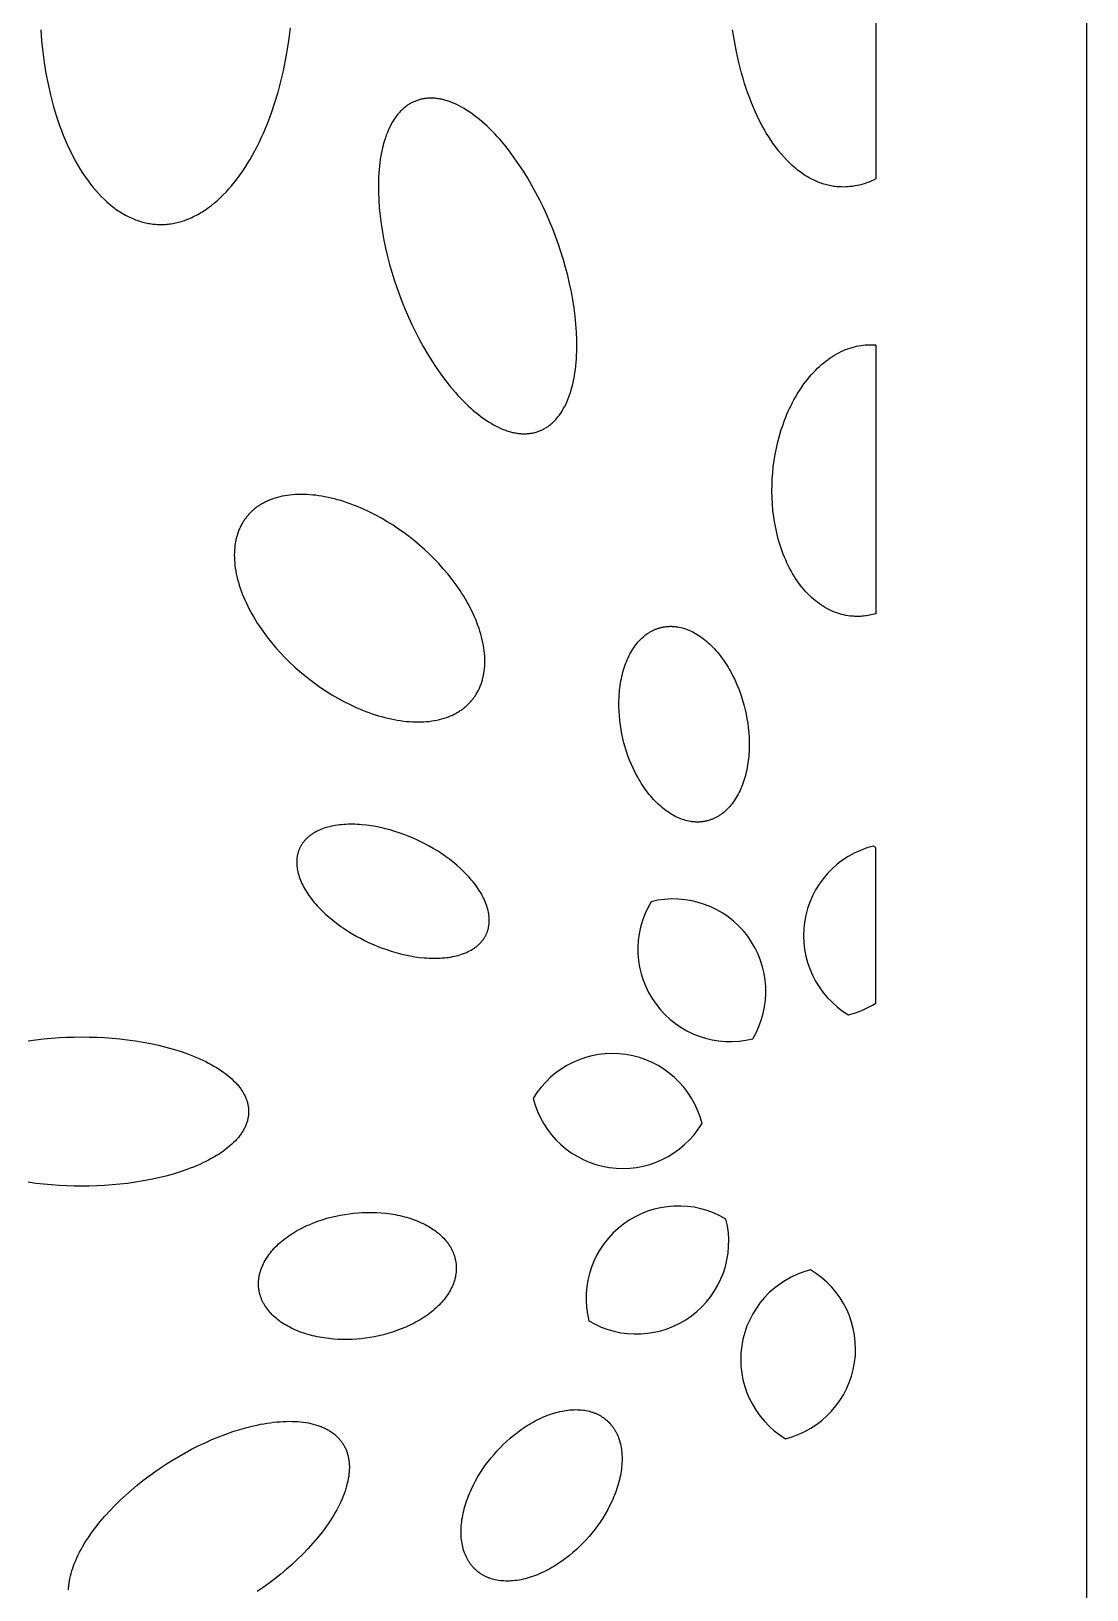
# Model space of a CAD drawing. Header units: millimetres. Extents: x 164 to 268, y 585 to 893.
# Drawn here: x 217.5 to 267.5, y 735.5 to 809.4 of the extents above; entities that cross this region are included whole.
import ezdxf

# ---------------------------------------------------------------- set-up
doc = ezdxf.new("R2010")
doc.units = ezdxf.units.MM
doc.layers.add('Layer 01', color=1, linetype='Continuous')

msp = doc.modelspace()

# ---------------------------------------------------------------- linework, layer by layer
at = {"layer": 'Layer 01'}
for points in [[(163.598, 584.625), (267.535, 584.625), (267.535, 893.108), (163.598, 893.108)], [(241.574, 790.399), (241.615, 790.415), (241.656, 790.431), (241.696, 790.449), (241.736, 790.468), (241.776, 790.488), (241.816, 790.509), (241.856, 790.531), (241.895, 790.554), (241.934, 790.578), (241.973, 790.603), (242.012, 790.63), (242.05, 790.657), (242.088, 790.686), (242.126, 790.716), (242.163, 790.747), (242.2, 790.779), (242.236, 790.812), (242.273, 790.847), (242.308, 790.883), (242.344, 790.919), (242.379, 790.957), (242.414, 790.997), (242.448, 791.037), (242.482, 791.078), (242.515, 791.121), (242.548, 791.165), (242.58, 791.21), (242.612, 791.256), (242.643, 791.304), (242.674, 791.353), (242.704, 791.402), (242.734, 791.453), (242.763, 791.506), (242.792, 791.559), (242.848, 791.669), (242.901, 791.784), (242.952, 791.904), (243, 792.027), (243.046, 792.156), (243.089, 792.289), (243.129, 792.426), (243.166, 792.567), (243.201, 792.712), (243.232, 792.861), (243.261, 793.015), (243.286, 793.171), (243.309, 793.332), (243.328, 793.495), (243.345, 793.662), (243.358, 793.832), (243.368, 794.005), (243.375, 794.181), (243.378, 794.359), (243.376, 794.722), (243.362, 795.092), (243.336, 795.47), (243.297, 795.851), (243.248, 796.236), (243.187, 796.622), (243.116, 797.009), (243.034, 797.394), (242.944, 797.776), (242.845, 798.153), (242.739, 798.526), (242.625, 798.892), (242.505, 799.251), (242.38, 799.601), (242.247, 799.949), (242.104, 800.299), (241.952, 800.651), (241.791, 801.003), (241.62, 801.355), (241.439, 801.703), (241.25, 802.048), (241.053, 802.388), (240.847, 802.721), (240.635, 803.045), (240.415, 803.36), (240.19, 803.663), (239.959, 803.954), (239.724, 804.231), (239.606, 804.363), (239.486, 804.492), (239.366, 804.617), (239.245, 804.737), (239.124, 804.853), (239.003, 804.965), (238.881, 805.072), (238.76, 805.174), (238.639, 805.272), (238.518, 805.365), (238.397, 805.452), (238.276, 805.535), (238.157, 805.613), (238.038, 805.686), (237.919, 805.754), (237.802, 805.816), (237.686, 805.874), (237.571, 805.927), (237.457, 805.974), (237.4, 805.996), (237.344, 806.016), (237.288, 806.036), (237.233, 806.054), (237.178, 806.071), (237.123, 806.086), (237.069, 806.101), (237.015, 806.114), (236.961, 806.126), (236.908, 806.137), (236.855, 806.146), (236.803, 806.154), (236.751, 806.162), (236.7, 806.168), (236.649, 806.173), (236.599, 806.176), (236.549, 806.179), (236.499, 806.18), (236.45, 806.181), (236.402, 806.18), (236.354, 806.178), (236.306, 806.175), (236.259, 806.171), (236.213, 806.166), (236.167, 806.16), (236.121, 806.153), (236.077, 806.145), (236.032, 806.136), (235.988, 806.126), (235.945, 806.115), (235.902, 806.103), (235.86, 806.09), (235.818, 806.076), (235.777, 806.062), (235.736, 806.046), (235.695, 806.029), (235.655, 806.011), (235.615, 805.993), (235.575, 805.973), (235.535, 805.952), (235.495, 805.93), (235.456, 805.907), (235.417, 805.882), (235.378, 805.857), (235.339, 805.831), (235.301, 805.803), (235.263, 805.774), (235.225, 805.745), (235.188, 805.713), (235.151, 805.681), (235.115, 805.648), (235.078, 805.614), (235.043, 805.578), (235.007, 805.541), (234.972, 805.503), (234.937, 805.464), (234.903, 805.424), (234.869, 805.382), (234.836, 805.339), (234.803, 805.295), (234.771, 805.25), (234.739, 805.204), (234.708, 805.157), (234.677, 805.108), (234.647, 805.058), (234.617, 805.007), (234.588, 804.955), (234.559, 804.901), (234.503, 804.791), (234.45, 804.676), (234.399, 804.557), (234.351, 804.433), (234.305, 804.305), (234.262, 804.172), (234.222, 804.035), (234.185, 803.894), (234.15, 803.748), (234.119, 803.599), (234.09, 803.446), (234.065, 803.289), (234.042, 803.129), (234.023, 802.965), (234.006, 802.798), (233.993, 802.628), (233.983, 802.455), (233.976, 802.28), (233.973, 802.102), (233.974, 801.739), (233.989, 801.368), (234.015, 800.991), (234.054, 800.609), (234.103, 800.224), (234.164, 799.838), (234.235, 799.452), (234.317, 799.067), (234.407, 798.685), (234.506, 798.307), (234.612, 797.934), (234.726, 797.568), (234.846, 797.21), (234.971, 796.859), (235.104, 796.511), (235.247, 796.161), (235.399, 795.809), (235.56, 795.457), (235.731, 795.106), (235.912, 794.757), (236.101, 794.412), (236.298, 794.073), (236.504, 793.74), (236.716, 793.415), (236.936, 793.101), (237.161, 792.797), (237.392, 792.506), (237.627, 792.23), (237.745, 792.097), (237.865, 791.968), (237.985, 791.844), (238.106, 791.723), (238.227, 791.607), (238.348, 791.495), (238.47, 791.388), (238.591, 791.286), (238.712, 791.189), (238.833, 791.096), (238.954, 791.008), (239.075, 790.925), (239.194, 790.847), (239.313, 790.774), (239.432, 790.707), (239.549, 790.644), (239.665, 790.586), (239.78, 790.534), (239.894, 790.486), (239.951, 790.465), (240.007, 790.444), (240.063, 790.425), (240.118, 790.407), (240.173, 790.39), (240.228, 790.374), (240.282, 790.36), (240.336, 790.347), (240.39, 790.335), (240.443, 790.324), (240.496, 790.314), (240.548, 790.306), (240.6, 790.299), (240.651, 790.293), (240.702, 790.288), (240.752, 790.284), (240.802, 790.282), (240.852, 790.28), (240.901, 790.28), (240.949, 790.281), (240.997, 790.282), (241.045, 790.285), (241.092, 790.289), (241.138, 790.294), (241.184, 790.3), (241.23, 790.307), (241.274, 790.315), (241.319, 790.325), (241.363, 790.335), (241.406, 790.346), (241.449, 790.358), (241.491, 790.37), (241.533, 790.384)], [(257.535, 781.752), (257.463, 781.732), (257.39, 781.713), (257.318, 781.696), (257.247, 781.681), (257.175, 781.668), (257.104, 781.656), (257.033, 781.647), (256.962, 781.639), (256.892, 781.632), (256.823, 781.628), (256.753, 781.625), (256.685, 781.624), (256.616, 781.624), (256.549, 781.626), (256.481, 781.63), (256.414, 781.635), (256.319, 781.644), (256.223, 781.658), (256.126, 781.674), (256.029, 781.694), (255.932, 781.718), (255.834, 781.745), (255.736, 781.775), (255.638, 781.81), (255.541, 781.848), (255.443, 781.89), (255.345, 781.936), (255.248, 781.985), (255.152, 782.039), (255.055, 782.096), (254.96, 782.158), (254.865, 782.223), (254.771, 782.293), (254.677, 782.366), (254.585, 782.443), (254.494, 782.524), (254.404, 782.609), (254.316, 782.698), (254.229, 782.79), (254.143, 782.886), (254.059, 782.986), (253.977, 783.09), (253.897, 783.197), (253.818, 783.307), (253.742, 783.421), (253.668, 783.538), (253.595, 783.658), (253.525, 783.781), (253.458, 783.907), (253.392, 784.035), (253.33, 784.166), (253.269, 784.3), (253.211, 784.436), (253.156, 784.574), (253.104, 784.715), (253.054, 784.857), (253.006, 785.001), (252.962, 785.146), (252.92, 785.293), (252.881, 785.441), (252.845, 785.59), (252.811, 785.74), (252.781, 785.891), (252.753, 786.042), (252.728, 786.194), (252.705, 786.347), (252.668, 786.651), (252.642, 786.956), (252.625, 787.258), (252.619, 787.558), (252.622, 787.855), (252.634, 788.147), (252.654, 788.434), (252.684, 788.72), (252.722, 789.01), (252.77, 789.302), (252.828, 789.597), (252.896, 789.892), (252.974, 790.188), (253.063, 790.481), (253.111, 790.628), (253.162, 790.773), (253.216, 790.917), (253.272, 791.061), (253.331, 791.203), (253.392, 791.343), (253.456, 791.483), (253.522, 791.62), (253.591, 791.756), (253.662, 791.889), (253.736, 792.021), (253.812, 792.15), (253.89, 792.276), (253.97, 792.4), (254.053, 792.522), (254.137, 792.64), (254.224, 792.756), (254.312, 792.868), (254.402, 792.977), (254.494, 793.083), (254.587, 793.186), (254.682, 793.284), (254.778, 793.38), (254.876, 793.471), (254.974, 793.559), (255.074, 793.643), (255.175, 793.723), (255.277, 793.799), (255.379, 793.872), (255.482, 793.94), (255.586, 794.004), (255.69, 794.064), (255.794, 794.12), (255.899, 794.172), (256.004, 794.221), (256.108, 794.265), (256.213, 794.305), (256.318, 794.341), (256.422, 794.373), (256.526, 794.401), (256.629, 794.426), (256.732, 794.447), (256.834, 794.464), (256.936, 794.477), (257.037, 794.487), (257.137, 794.494), (257.236, 794.497), (257.334, 794.496), (257.431, 794.493), (257.527, 794.486), (257.535, 794.485)], [(238.418, 777.669), (238.447, 777.705), (238.475, 777.741), (238.502, 777.778), (238.529, 777.816), (238.555, 777.854), (238.581, 777.893), (238.606, 777.933), (238.63, 777.973), (238.654, 778.014), (238.677, 778.056), (238.7, 778.099), (238.722, 778.142), (238.743, 778.186), (238.763, 778.231), (238.783, 778.276), (238.802, 778.322), (238.821, 778.369), (238.838, 778.416), (238.855, 778.464), (238.871, 778.513), (238.886, 778.562), (238.901, 778.612), (238.915, 778.663), (238.928, 778.715), (238.94, 778.767), (238.951, 778.819), (238.961, 778.873), (238.971, 778.927), (238.987, 779.036), (239, 779.148), (239.01, 779.263), (239.016, 779.38), (239.018, 779.499), (239.016, 779.62), (239.011, 779.743), (239.001, 779.868), (238.988, 779.995), (238.971, 780.123), (238.95, 780.253), (238.925, 780.385), (238.896, 780.518), (238.863, 780.652), (238.827, 780.787), (238.786, 780.923), (238.742, 781.06), (238.694, 781.198), (238.642, 781.336), (238.586, 781.474), (238.527, 781.613), (238.464, 781.752), (238.398, 781.891), (238.328, 782.03), (238.255, 782.169), (238.178, 782.307), (238.099, 782.444), (238.016, 782.581), (237.931, 782.717), (237.843, 782.852), (237.658, 783.119), (237.464, 783.381), (237.261, 783.637), (237.05, 783.886), (236.833, 784.127), (236.61, 784.361), (236.383, 784.586), (236.152, 784.801), (235.918, 785.008), (235.683, 785.205), (235.443, 785.395), (235.193, 785.582), (234.935, 785.765), (234.669, 785.942), (234.395, 786.113), (234.115, 786.277), (233.829, 786.433), (233.537, 786.58), (233.241, 786.718), (232.943, 786.844), (232.793, 786.903), (232.642, 786.96), (232.491, 787.013), (232.34, 787.063), (232.19, 787.11), (232.039, 787.153), (231.889, 787.193), (231.74, 787.23), (231.591, 787.264), (231.443, 787.294), (231.296, 787.32), (231.15, 787.343), (231.005, 787.363), (230.862, 787.378), (230.721, 787.391), (230.581, 787.399), (230.443, 787.404), (230.307, 787.405), (230.173, 787.403), (230.042, 787.398), (229.912, 787.388), (229.785, 787.376), (229.661, 787.36), (229.54, 787.34), (229.421, 787.317), (229.305, 787.291), (229.191, 787.262), (229.081, 787.229), (228.974, 787.194), (228.87, 787.156), (228.819, 787.135), (228.769, 787.114), (228.719, 787.093), (228.671, 787.07), (228.623, 787.047), (228.576, 787.024), (228.53, 786.999), (228.485, 786.974), (228.44, 786.949), (228.397, 786.922), (228.354, 786.896), (228.312, 786.868), (228.271, 786.84), (228.23, 786.812), (228.191, 786.783), (228.152, 786.753), (228.114, 786.723), (228.077, 786.692), (228.041, 786.661), (228.005, 786.629), (227.97, 786.597), (227.936, 786.565), (227.903, 786.532), (227.871, 786.498), (227.84, 786.464), (227.809, 786.43), (227.779, 786.395), (227.75, 786.36), (227.721, 786.325), (227.694, 786.288), (227.666, 786.251), (227.639, 786.214), (227.613, 786.175), (227.587, 786.136), (227.562, 786.097), (227.538, 786.056), (227.514, 786.015), (227.491, 785.973), (227.468, 785.93), (227.447, 785.887), (227.425, 785.843), (227.405, 785.799), (227.385, 785.753), (227.366, 785.707), (227.348, 785.661), (227.33, 785.613), (227.313, 785.565), (227.297, 785.516), (227.282, 785.467), (227.267, 785.417), (227.254, 785.366), (227.241, 785.315), (227.229, 785.263), (227.217, 785.21), (227.207, 785.157), (227.197, 785.103), (227.181, 784.993), (227.168, 784.881), (227.158, 784.766), (227.153, 784.65), (227.15, 784.531), (227.152, 784.41), (227.158, 784.287), (227.167, 784.162), (227.18, 784.035), (227.197, 783.906), (227.218, 783.776), (227.243, 783.645), (227.272, 783.512), (227.305, 783.378), (227.341, 783.242), (227.382, 783.106), (227.426, 782.969), (227.475, 782.832), (227.527, 782.693), (227.582, 782.555), (227.641, 782.416), (227.704, 782.277), (227.771, 782.138), (227.84, 781.999), (227.914, 781.861), (227.99, 781.722), (228.069, 781.585), (228.152, 781.448), (228.237, 781.312), (228.326, 781.177), (228.51, 780.91), (228.704, 780.648), (228.907, 780.392), (229.118, 780.143), (229.335, 779.902), (229.558, 779.668), (229.785, 779.444), (230.016, 779.228), (230.25, 779.021), (230.485, 778.824), (230.726, 778.634), (230.975, 778.447), (231.233, 778.264), (231.499, 778.087), (231.773, 777.916), (232.053, 777.752), (232.34, 777.596), (232.631, 777.449), (232.927, 777.312), (233.226, 777.185), (233.376, 777.126), (233.526, 777.07), (233.677, 777.017), (233.828, 776.967), (233.978, 776.92), (234.129, 776.876), (234.279, 776.836), (234.429, 776.799), (234.577, 776.765), (234.725, 776.735), (234.872, 776.709), (235.018, 776.686), (235.163, 776.667), (235.306, 776.651), (235.447, 776.639), (235.587, 776.63), (235.725, 776.625), (235.861, 776.624), (235.995, 776.626), (236.127, 776.632), (236.256, 776.641), (236.383, 776.654), (236.507, 776.67), (236.629, 776.689), (236.748, 776.712), (236.864, 776.738), (236.977, 776.767), (237.087, 776.8), (237.194, 776.835), (237.298, 776.874), (237.349, 776.894), (237.399, 776.915), (237.449, 776.937), (237.497, 776.959), (237.545, 776.982), (237.592, 777.006), (237.638, 777.03), (237.683, 777.055), (237.728, 777.081), (237.771, 777.107), (237.814, 777.134), (237.856, 777.161), (237.898, 777.189), (237.938, 777.218), (237.978, 777.247), (238.016, 777.276), (238.054, 777.306), (238.091, 777.337), (238.128, 777.368), (238.163, 777.4), (238.198, 777.432), (238.232, 777.465), (238.265, 777.498), (238.297, 777.531), (238.329, 777.565), (238.359, 777.599), (238.389, 777.634)], [(249.519, 771.931), (249.487, 771.924), (249.454, 771.917), (249.422, 771.911), (249.389, 771.906), (249.356, 771.901), (249.322, 771.896), (249.288, 771.892), (249.254, 771.889), (249.22, 771.887), (249.186, 771.884), (249.151, 771.883), (249.116, 771.882), (249.081, 771.882), (249.046, 771.882), (249.01, 771.884), (248.974, 771.885), (248.938, 771.888), (248.902, 771.891), (248.865, 771.894), (248.829, 771.899), (248.792, 771.904), (248.755, 771.91), (248.681, 771.923), (248.606, 771.939), (248.53, 771.959), (248.454, 771.981), (248.378, 772.006), (248.301, 772.033), (248.224, 772.064), (248.147, 772.098), (248.069, 772.135), (247.992, 772.174), (247.915, 772.217), (247.837, 772.262), (247.76, 772.311), (247.683, 772.362), (247.607, 772.416), (247.53, 772.473), (247.455, 772.533), (247.38, 772.596), (247.305, 772.661), (247.231, 772.729), (247.158, 772.799), (247.086, 772.872), (247.015, 772.947), (246.945, 773.025), (246.876, 773.105), (246.808, 773.187), (246.741, 773.271), (246.676, 773.357), (246.612, 773.445), (246.549, 773.535), (246.488, 773.627), (246.428, 773.72), (246.37, 773.814), (246.313, 773.91), (246.258, 774.007), (246.152, 774.205), (246.053, 774.406), (245.962, 774.61), (245.877, 774.816), (245.799, 775.023), (245.728, 775.23), (245.664, 775.437), (245.607, 775.643), (245.557, 775.846), (245.512, 776.052), (245.473, 776.261), (245.439, 776.475), (245.411, 776.692), (245.39, 776.913), (245.375, 777.135), (245.368, 777.358), (245.368, 777.582), (245.376, 777.806), (245.382, 777.918), (245.391, 778.029), (245.402, 778.139), (245.415, 778.249), (245.429, 778.358), (245.446, 778.467), (245.465, 778.574), (245.486, 778.68), (245.508, 778.785), (245.533, 778.889), (245.56, 778.991), (245.589, 779.091), (245.619, 779.19), (245.652, 779.288), (245.687, 779.383), (245.723, 779.476), (245.761, 779.568), (245.801, 779.657), (245.842, 779.744), (245.886, 779.829), (245.931, 779.911), (245.977, 779.991), (246.025, 780.069), (246.074, 780.144), (246.125, 780.216), (246.177, 780.286), (246.23, 780.353), (246.285, 780.417), (246.34, 780.478), (246.397, 780.537), (246.455, 780.593), (246.513, 780.647), (246.573, 780.697), (246.633, 780.745), (246.693, 780.79), (246.724, 780.811), (246.755, 780.832), (246.786, 780.852), (246.817, 780.871), (246.848, 780.89), (246.879, 780.908), (246.911, 780.925), (246.942, 780.942), (246.974, 780.958), (247.005, 780.973), (247.037, 780.988), (247.069, 781.002), (247.101, 781.015), (247.133, 781.028), (247.165, 781.04), (247.197, 781.052), (247.229, 781.062), (247.261, 781.072), (247.293, 781.082), (247.325, 781.091), (247.357, 781.099), (247.389, 781.107), (247.421, 781.114), (247.453, 781.121), (247.486, 781.127), (247.519, 781.132), (247.552, 781.137), (247.586, 781.142), (247.619, 781.146), (247.653, 781.149), (247.688, 781.152), (247.722, 781.154), (247.757, 781.155), (247.792, 781.156), (247.827, 781.156), (247.862, 781.156), (247.898, 781.155), (247.934, 781.153), (247.97, 781.15), (248.006, 781.147), (248.042, 781.144), (248.079, 781.139), (248.116, 781.134), (248.153, 781.129), (248.227, 781.115), (248.302, 781.099), (248.378, 781.079), (248.454, 781.057), (248.53, 781.033), (248.607, 781.005), (248.684, 780.974), (248.761, 780.94), (248.838, 780.903), (248.916, 780.864), (248.993, 780.821), (249.071, 780.776), (249.148, 780.727), (249.225, 780.676), (249.301, 780.622), (249.377, 780.565), (249.453, 780.505), (249.528, 780.442), (249.603, 780.377), (249.676, 780.309), (249.749, 780.239), (249.821, 780.166), (249.893, 780.091), (249.963, 780.013), (250.032, 779.933), (250.1, 779.851), (250.166, 779.767), (250.232, 779.681), (250.296, 779.593), (250.359, 779.503), (250.42, 779.411), (250.48, 779.318), (250.538, 779.224), (250.595, 779.128), (250.65, 779.031), (250.756, 778.833), (250.854, 778.632), (250.946, 778.428), (251.031, 778.222), (251.109, 778.015), (251.18, 777.808), (251.244, 777.601), (251.301, 777.396), (251.351, 777.192), (251.396, 776.986), (251.435, 776.777), (251.469, 776.563), (251.497, 776.346), (251.518, 776.126), (251.532, 775.903), (251.54, 775.68), (251.54, 775.456), (251.532, 775.232), (251.525, 775.12), (251.517, 775.009), (251.506, 774.899), (251.493, 774.789), (251.478, 774.68), (251.462, 774.571), (251.443, 774.464), (251.422, 774.358), (251.399, 774.253), (251.375, 774.149), (251.348, 774.047), (251.319, 773.947), (251.288, 773.848), (251.256, 773.75), (251.221, 773.655), (251.185, 773.562), (251.147, 773.47), (251.107, 773.381), (251.065, 773.294), (251.022, 773.209), (250.977, 773.127), (250.931, 773.047), (250.883, 772.97), (250.834, 772.895), (250.783, 772.822), (250.731, 772.753), (250.677, 772.686), (250.623, 772.621), (250.567, 772.56), (250.511, 772.501), (250.453, 772.445), (250.395, 772.391), (250.335, 772.341), (250.275, 772.293), (250.214, 772.248), (250.184, 772.227), (250.153, 772.206), (250.122, 772.186), (250.091, 772.167), (250.06, 772.148), (250.028, 772.13), (249.997, 772.113), (249.966, 772.096), (249.934, 772.08), (249.902, 772.065), (249.871, 772.05), (249.839, 772.036), (249.807, 772.023), (249.775, 772.01), (249.743, 771.998), (249.711, 771.987), (249.679, 771.976), (249.647, 771.966), (249.615, 771.956), (249.583, 771.947), (249.551, 771.939)], [(239.088, 766.568), (239.1, 766.595), (239.111, 766.623), (239.123, 766.65), (239.133, 766.679), (239.143, 766.707), (239.153, 766.736), (239.162, 766.766), (239.17, 766.795), (239.178, 766.825), (239.186, 766.856), (239.193, 766.886), (239.199, 766.918), (239.205, 766.949), (239.21, 766.981), (239.214, 767.013), (239.218, 767.046), (239.221, 767.078), (239.224, 767.112), (239.226, 767.145), (239.227, 767.179), (239.228, 767.213), (239.228, 767.247), (239.227, 767.282), (239.226, 767.317), (239.224, 767.353), (239.221, 767.388), (239.218, 767.424), (239.214, 767.46), (239.209, 767.497), (239.203, 767.534), (239.19, 767.608), (239.174, 767.683), (239.155, 767.76), (239.134, 767.837), (239.109, 767.915), (239.081, 767.994), (239.051, 768.073), (239.017, 768.153), (238.981, 768.234), (238.942, 768.315), (238.899, 768.396), (238.854, 768.478), (238.806, 768.56), (238.755, 768.642), (238.702, 768.724), (238.645, 768.806), (238.586, 768.888), (238.525, 768.969), (238.46, 769.051), (238.394, 769.132), (238.324, 769.213), (238.253, 769.293), (238.179, 769.373), (238.103, 769.452), (238.025, 769.53), (237.863, 769.684), (237.694, 769.834), (237.518, 769.979), (237.337, 770.12), (237.152, 770.256), (236.962, 770.387), (236.769, 770.511), (236.575, 770.63), (236.378, 770.742), (236.182, 770.848), (235.985, 770.948), (235.789, 771.041), (235.591, 771.129), (235.387, 771.214), (235.179, 771.294), (234.966, 771.37), (234.749, 771.441), (234.529, 771.507), (234.307, 771.566), (234.083, 771.619), (233.858, 771.665), (233.633, 771.703), (233.409, 771.734), (233.187, 771.757), (233.077, 771.766), (232.967, 771.772), (232.859, 771.776), (232.752, 771.778), (232.645, 771.778), (232.54, 771.776), (232.436, 771.772), (232.334, 771.766), (232.234, 771.758), (232.135, 771.747), (232.037, 771.734), (231.942, 771.72), (231.848, 771.703), (231.757, 771.684), (231.668, 771.663), (231.581, 771.641), (231.496, 771.616), (231.413, 771.589), (231.333, 771.561), (231.255, 771.531), (231.18, 771.499), (231.107, 771.465), (231.037, 771.43), (230.969, 771.393), (230.904, 771.354), (230.873, 771.335), (230.842, 771.315), (230.812, 771.294), (230.782, 771.273), (230.754, 771.252), (230.725, 771.231), (230.698, 771.209), (230.671, 771.187), (230.645, 771.164), (230.619, 771.142), (230.594, 771.119), (230.57, 771.095), (230.547, 771.072), (230.524, 771.048), (230.502, 771.024), (230.48, 771), (230.459, 770.975), (230.439, 770.95), (230.42, 770.925), (230.401, 770.9), (230.382, 770.875), (230.365, 770.849), (230.348, 770.823), (230.331, 770.798), (230.316, 770.771), (230.3, 770.745), (230.286, 770.719), (230.272, 770.692), (230.259, 770.665), (230.246, 770.638), (230.234, 770.611), (230.222, 770.584), (230.211, 770.556), (230.2, 770.528), (230.19, 770.499), (230.181, 770.47), (230.172, 770.441), (230.163, 770.411), (230.155, 770.381), (230.148, 770.351), (230.141, 770.32), (230.135, 770.289), (230.129, 770.257), (230.124, 770.226), (230.119, 770.193), (230.116, 770.161), (230.112, 770.128), (230.11, 770.095), (230.108, 770.061), (230.106, 770.028), (230.106, 769.994), (230.106, 769.959), (230.106, 769.924), (230.108, 769.889), (230.11, 769.854), (230.113, 769.818), (230.116, 769.782), (230.12, 769.746), (230.125, 769.71), (230.13, 769.673), (230.143, 769.598), (230.159, 769.523), (230.178, 769.447), (230.2, 769.37), (230.224, 769.292), (230.252, 769.213), (230.283, 769.133), (230.316, 769.053), (230.353, 768.973), (230.392, 768.892), (230.434, 768.811), (230.479, 768.729), (230.527, 768.647), (230.578, 768.565), (230.632, 768.483), (230.688, 768.401), (230.747, 768.319), (230.809, 768.237), (230.873, 768.156), (230.94, 768.074), (231.009, 767.994), (231.081, 767.914), (231.154, 767.834), (231.23, 767.755), (231.308, 767.677), (231.47, 767.523), (231.64, 767.373), (231.815, 767.227), (231.996, 767.086), (232.182, 766.95), (232.371, 766.82), (232.564, 766.695), (232.759, 766.577), (232.955, 766.465), (233.152, 766.359), (233.349, 766.259), (233.545, 766.166), (233.743, 766.077), (233.946, 765.993), (234.155, 765.912), (234.368, 765.836), (234.584, 765.765), (234.804, 765.7), (235.027, 765.641), (235.251, 765.588), (235.476, 765.542), (235.7, 765.503), (235.924, 765.472), (236.147, 765.449), (236.257, 765.441), (236.366, 765.435), (236.475, 765.43), (236.582, 765.428), (236.688, 765.428), (236.793, 765.43), (236.897, 765.434), (236.999, 765.441), (237.1, 765.449), (237.199, 765.46), (237.296, 765.472), (237.392, 765.487), (237.485, 765.504), (237.576, 765.522), (237.666, 765.543), (237.753, 765.566), (237.838, 765.591), (237.92, 765.617), (238.001, 765.646), (238.078, 765.676), (238.154, 765.708), (238.226, 765.741), (238.296, 765.777), (238.364, 765.814), (238.429, 765.852), (238.461, 765.872), (238.491, 765.892), (238.522, 765.912), (238.551, 765.933), (238.58, 765.954), (238.608, 765.976), (238.636, 765.998), (238.662, 766.02), (238.689, 766.042), (238.714, 766.065), (238.739, 766.088), (238.763, 766.111), (238.787, 766.135), (238.81, 766.158), (238.832, 766.183), (238.853, 766.207), (238.874, 766.231), (238.894, 766.256), (238.914, 766.281), (238.933, 766.306), (238.951, 766.332), (238.969, 766.357), (238.986, 766.383), (239.002, 766.409), (239.018, 766.435), (239.033, 766.461), (239.048, 766.488), (239.062, 766.514), (239.075, 766.541)], [(237.649, 750.996), (237.653, 750.963), (237.656, 750.93), (237.659, 750.897), (237.662, 750.864), (237.663, 750.83), (237.664, 750.796), (237.665, 750.762), (237.665, 750.728), (237.664, 750.694), (237.663, 750.659), (237.661, 750.625), (237.659, 750.59), (237.655, 750.555), (237.652, 750.52), (237.647, 750.484), (237.642, 750.449), (237.636, 750.413), (237.63, 750.377), (237.622, 750.342), (237.615, 750.306), (237.606, 750.269), (237.597, 750.233), (237.576, 750.16), (237.553, 750.087), (237.526, 750.014), (237.497, 749.941), (237.465, 749.867), (237.43, 749.793), (237.392, 749.719), (237.351, 749.646), (237.307, 749.572), (237.26, 749.499), (237.21, 749.426), (237.157, 749.353), (237.101, 749.281), (237.043, 749.21), (236.982, 749.139), (236.918, 749.068), (236.851, 748.999), (236.781, 748.93), (236.709, 748.862), (236.635, 748.795), (236.557, 748.73), (236.478, 748.665), (236.396, 748.601), (236.312, 748.539), (236.226, 748.478), (236.138, 748.418), (236.047, 748.36), (235.955, 748.303), (235.862, 748.248), (235.766, 748.194), (235.669, 748.142), (235.571, 748.091), (235.471, 748.042), (235.37, 747.995), (235.268, 747.949), (235.062, 747.863), (234.852, 747.784), (234.64, 747.712), (234.427, 747.648), (234.213, 747.59), (234, 747.54), (233.788, 747.496), (233.578, 747.459), (233.37, 747.428), (233.162, 747.404), (232.949, 747.385), (232.733, 747.372), (232.514, 747.365), (232.293, 747.365), (232.07, 747.372), (231.847, 747.386), (231.624, 747.408), (231.402, 747.437), (231.292, 747.454), (231.182, 747.474), (231.073, 747.495), (230.965, 747.518), (230.858, 747.543), (230.752, 747.57), (230.647, 747.599), (230.543, 747.63), (230.441, 747.663), (230.34, 747.698), (230.241, 747.734), (230.143, 747.773), (230.048, 747.813), (229.954, 747.854), (229.863, 747.898), (229.773, 747.943), (229.686, 747.99), (229.601, 748.038), (229.518, 748.088), (229.438, 748.139), (229.36, 748.192), (229.285, 748.246), (229.213, 748.301), (229.143, 748.357), (229.076, 748.415), (229.011, 748.473), (228.95, 748.533), (228.891, 748.593), (228.835, 748.654), (228.782, 748.716), (228.732, 748.779), (228.684, 748.842), (228.64, 748.906), (228.598, 748.971), (228.559, 749.036), (228.541, 749.068), (228.523, 749.101), (228.506, 749.133), (228.49, 749.166), (228.474, 749.199), (228.459, 749.232), (228.445, 749.265), (228.432, 749.298), (228.419, 749.331), (228.407, 749.364), (228.395, 749.397), (228.384, 749.43), (228.374, 749.463), (228.364, 749.496), (228.355, 749.529), (228.347, 749.562), (228.339, 749.594), (228.332, 749.627), (228.326, 749.66), (228.32, 749.693), (228.315, 749.726), (228.31, 749.758), (228.306, 749.791), (228.303, 749.824), (228.3, 749.857), (228.298, 749.89), (228.296, 749.924), (228.295, 749.957), (228.294, 749.991), (228.294, 750.026), (228.295, 750.06), (228.296, 750.094), (228.298, 750.129), (228.301, 750.164), (228.304, 750.199), (228.308, 750.234), (228.312, 750.27), (228.317, 750.305), (228.323, 750.341), (228.33, 750.376), (228.337, 750.412), (228.345, 750.448), (228.353, 750.484), (228.362, 750.521), (228.383, 750.593), (228.407, 750.666), (228.433, 750.74), (228.462, 750.813), (228.494, 750.887), (228.529, 750.961), (228.568, 751.034), (228.609, 751.108), (228.653, 751.182), (228.699, 751.255), (228.749, 751.328), (228.802, 751.4), (228.858, 751.472), (228.916, 751.544), (228.977, 751.615), (229.042, 751.685), (229.108, 751.755), (229.178, 751.824), (229.25, 751.892), (229.325, 751.958), (229.402, 752.024), (229.481, 752.089), (229.563, 752.153), (229.647, 752.215), (229.733, 752.276), (229.821, 752.336), (229.912, 752.394), (230.004, 752.451), (230.097, 752.506), (230.193, 752.56), (230.29, 752.612), (230.388, 752.663), (230.488, 752.712), (230.589, 752.759), (230.691, 752.805), (230.898, 752.891), (231.107, 752.97), (231.319, 753.041), (231.532, 753.106), (231.746, 753.164), (231.959, 753.214), (232.171, 753.258), (232.381, 753.295), (232.589, 753.325), (232.797, 753.35), (233.01, 753.369), (233.226, 753.382), (233.445, 753.389), (233.666, 753.389), (233.889, 753.382), (234.112, 753.368), (234.335, 753.346), (234.557, 753.317), (234.667, 753.3), (234.777, 753.28), (234.886, 753.259), (234.994, 753.236), (235.101, 753.211), (235.208, 753.183), (235.313, 753.154), (235.416, 753.123), (235.518, 753.091), (235.619, 753.056), (235.718, 753.02), (235.816, 752.981), (235.911, 752.941), (236.005, 752.899), (236.096, 752.856), (236.186, 752.811), (236.273, 752.764), (236.358, 752.716), (236.441, 752.666), (236.521, 752.615), (236.599, 752.562), (236.674, 752.508), (236.746, 752.453), (236.816, 752.397), (236.883, 752.339), (236.948, 752.281), (237.009, 752.221), (237.068, 752.161), (237.124, 752.1), (237.177, 752.038), (237.227, 751.975), (237.275, 751.911), (237.319, 751.848), (237.361, 751.783), (237.4, 751.718), (237.418, 751.686), (237.436, 751.653), (237.453, 751.62), (237.469, 751.588), (237.485, 751.555), (237.5, 751.522), (237.514, 751.489), (237.527, 751.456), (237.54, 751.423), (237.553, 751.39), (237.564, 751.357), (237.575, 751.324), (237.585, 751.291), (237.595, 751.258), (237.604, 751.225), (237.612, 751.192), (237.62, 751.159), (237.627, 751.127), (237.633, 751.094), (237.639, 751.061), (237.644, 751.028)], [(244.782, 743.544), (244.806, 743.523), (244.831, 743.5), (244.855, 743.478), (244.879, 743.454), (244.902, 743.43), (244.926, 743.406), (244.949, 743.381), (244.971, 743.355), (244.994, 743.329), (245.016, 743.303), (245.037, 743.276), (245.059, 743.248), (245.08, 743.22), (245.1, 743.191), (245.12, 743.161), (245.14, 743.131), (245.159, 743.101), (245.178, 743.07), (245.197, 743.038), (245.215, 743.006), (245.232, 742.973), (245.249, 742.94), (245.282, 742.872), (245.313, 742.802), (245.342, 742.73), (245.369, 742.655), (245.394, 742.579), (245.417, 742.5), (245.438, 742.42), (245.456, 742.338), (245.472, 742.254), (245.486, 742.168), (245.497, 742.08), (245.506, 741.991), (245.512, 741.9), (245.516, 741.808), (245.517, 741.714), (245.516, 741.619), (245.513, 741.522), (245.506, 741.425), (245.498, 741.326), (245.486, 741.226), (245.473, 741.126), (245.456, 741.025), (245.437, 740.923), (245.416, 740.82), (245.392, 740.718), (245.366, 740.614), (245.337, 740.511), (245.306, 740.407), (245.273, 740.303), (245.237, 740.2), (245.2, 740.096), (245.16, 739.993), (245.118, 739.89), (245.074, 739.788), (245.028, 739.686), (244.931, 739.484), (244.827, 739.286), (244.716, 739.092), (244.6, 738.902), (244.479, 738.717), (244.353, 738.537), (244.224, 738.364), (244.091, 738.196), (243.956, 738.035), (243.817, 737.878), (243.671, 737.723), (243.518, 737.57), (243.359, 737.419), (243.194, 737.272), (243.023, 737.129), (242.846, 736.991), (242.665, 736.859), (242.48, 736.733), (242.386, 736.673), (242.291, 736.615), (242.196, 736.558), (242.1, 736.504), (242.003, 736.451), (241.905, 736.401), (241.808, 736.353), (241.71, 736.307), (241.611, 736.264), (241.513, 736.222), (241.415, 736.184), (241.317, 736.148), (241.219, 736.114), (241.121, 736.083), (241.024, 736.055), (240.927, 736.029), (240.83, 736.006), (240.735, 735.985), (240.64, 735.968), (240.546, 735.953), (240.453, 735.94), (240.361, 735.931), (240.27, 735.924), (240.181, 735.919), (240.092, 735.918), (240.005, 735.919), (239.92, 735.922), (239.836, 735.928), (239.753, 735.937), (239.672, 735.948), (239.593, 735.961), (239.515, 735.977), (239.44, 735.995), (239.366, 736.016), (239.294, 736.038), (239.258, 736.05), (239.223, 736.063), (239.189, 736.076), (239.155, 736.09), (239.121, 736.104), (239.088, 736.119), (239.056, 736.134), (239.024, 736.149), (238.992, 736.165), (238.961, 736.182), (238.931, 736.199), (238.901, 736.216), (238.871, 736.234), (238.842, 736.253), (238.814, 736.271), (238.785, 736.29), (238.758, 736.31), (238.731, 736.33), (238.704, 736.35), (238.678, 736.37), (238.652, 736.391), (238.627, 736.413), (238.603, 736.434), (238.578, 736.457), (238.554, 736.479), (238.53, 736.503), (238.506, 736.527), (238.483, 736.551), (238.46, 736.576), (238.437, 736.602), (238.415, 736.628), (238.393, 736.654), (238.372, 736.682), (238.35, 736.709), (238.329, 736.738), (238.309, 736.766), (238.289, 736.796), (238.269, 736.826), (238.25, 736.856), (238.231, 736.887), (238.212, 736.919), (238.194, 736.951), (238.177, 736.984), (238.159, 737.017), (238.127, 737.085), (238.095, 737.155), (238.066, 737.227), (238.039, 737.302), (238.015, 737.378), (237.992, 737.457), (237.971, 737.537), (237.953, 737.619), (237.937, 737.704), (237.923, 737.789), (237.912, 737.877), (237.903, 737.966), (237.897, 738.057), (237.893, 738.15), (237.891, 738.243), (237.893, 738.339), (237.896, 738.435), (237.902, 738.532), (237.911, 738.631), (237.922, 738.731), (237.936, 738.831), (237.953, 738.932), (237.972, 739.034), (237.993, 739.137), (238.017, 739.24), (238.043, 739.343), (238.072, 739.446), (238.103, 739.55), (238.136, 739.654), (238.171, 739.757), (238.209, 739.861), (238.249, 739.964), (238.291, 740.067), (238.335, 740.169), (238.381, 740.271), (238.478, 740.473), (238.582, 740.671), (238.693, 740.866), (238.809, 741.055), (238.93, 741.24), (239.056, 741.42), (239.185, 741.593), (239.318, 741.761), (239.453, 741.922), (239.592, 742.079), (239.738, 742.234), (239.891, 742.388), (240.05, 742.538), (240.215, 742.685), (240.386, 742.828), (240.562, 742.966), (240.743, 743.098), (240.929, 743.224), (241.023, 743.284), (241.118, 743.342), (241.213, 743.399), (241.309, 743.454), (241.406, 743.506), (241.504, 743.556), (241.601, 743.604), (241.699, 743.65), (241.797, 743.694), (241.896, 743.735), (241.994, 743.773), (242.092, 743.809), (242.19, 743.843), (242.288, 743.874), (242.385, 743.902), (242.482, 743.928), (242.578, 743.951), (242.674, 743.972), (242.769, 743.989), (242.863, 744.005), (242.956, 744.017), (243.048, 744.027), (243.139, 744.034), (243.228, 744.038), (243.317, 744.04), (243.404, 744.039), (243.489, 744.035), (243.573, 744.029), (243.656, 744.02), (243.737, 744.009), (243.816, 743.996), (243.893, 743.98), (243.969, 743.962), (244.043, 743.942), (244.115, 743.919), (244.151, 743.907), (244.186, 743.894), (244.22, 743.881), (244.254, 743.867), (244.287, 743.853), (244.32, 743.839), (244.353, 743.823), (244.385, 743.808), (244.416, 743.792), (244.448, 743.775), (244.478, 743.758), (244.508, 743.741), (244.538, 743.723), (244.567, 743.705), (244.595, 743.686), (244.623, 743.667), (244.651, 743.647), (244.678, 743.628), (244.705, 743.607), (244.731, 743.587), (244.756, 743.566)]]:
    msp.add_lwpolyline(points, close=True, dxfattribs=at)
for points in [[(257.535, 824.458), (257.535, 802.354), (257.424, 802.3), (257.313, 802.251), (257.202, 802.205), (257.091, 802.164), (256.981, 802.127), (256.871, 802.095), (256.762, 802.066), (256.653, 802.041), (256.545, 802.02), (256.437, 802.003), (256.331, 801.989), (256.224, 801.979), (256.119, 801.973), (256.015, 801.971), (255.911, 801.972), (255.809, 801.976), (255.743, 801.981), (255.678, 801.987), (255.612, 801.994), (255.547, 802.003), (255.481, 802.013), (255.414, 802.025), (255.348, 802.038), (255.282, 802.053), (255.215, 802.069), (255.149, 802.087), (255.082, 802.107), (255.015, 802.128), (254.948, 802.15), (254.882, 802.174), (254.815, 802.2), (254.748, 802.228), (254.681, 802.257), (254.614, 802.288), (254.547, 802.32), (254.48, 802.354), (254.413, 802.39), (254.346, 802.427), (254.28, 802.466), (254.213, 802.507), (254.147, 802.55), (254.081, 802.594), (254.014, 802.64), (253.949, 802.688), (253.883, 802.737), (253.817, 802.788), (253.752, 802.841), (253.687, 802.896), (253.558, 803.01), (253.429, 803.132), (253.303, 803.26), (253.177, 803.395), (253.054, 803.537), (252.932, 803.686), (252.812, 803.841), (252.694, 804.004), (252.578, 804.172), (252.464, 804.347), (252.353, 804.528), (252.245, 804.716), (252.139, 804.909), (252.036, 805.108), (251.936, 805.313), (251.839, 805.523), (251.745, 805.738), (251.654, 805.958), (251.566, 806.183), (251.482, 806.412), (251.401, 806.646), (251.324, 806.883), (251.25, 807.124), (251.18, 807.369), (251.051, 807.868), (250.937, 808.378), (250.838, 808.895), (250.753, 809.419)], [(217.978, 809.411), (218.019, 808.896), (218.074, 808.38), (218.143, 807.863), (218.228, 807.349), (218.327, 806.839), (218.442, 806.336), (218.571, 805.841), (218.716, 805.357), (218.793, 805.119), (218.875, 804.885), (218.959, 804.655), (219.047, 804.429), (219.139, 804.207), (219.234, 803.989), (219.332, 803.776), (219.433, 803.568), (219.537, 803.366), (219.644, 803.168), (219.754, 802.976), (219.867, 802.79), (219.982, 802.609), (220.099, 802.435), (220.219, 802.267), (220.341, 802.105), (220.465, 801.949), (220.591, 801.8), (220.719, 801.657), (220.848, 801.521), (220.979, 801.392), (221.111, 801.27), (221.244, 801.154), (221.378, 801.045), (221.446, 800.994), (221.513, 800.944), (221.581, 800.895), (221.649, 800.848), (221.717, 800.803), (221.785, 800.76), (221.854, 800.718), (221.922, 800.678), (221.991, 800.64), (222.06, 800.603), (222.128, 800.568), (222.197, 800.535), (222.266, 800.503), (222.335, 800.473), (222.403, 800.445), (222.472, 800.418), (222.541, 800.393), (222.609, 800.369), (222.678, 800.347), (222.746, 800.326), (222.814, 800.307), (222.883, 800.29), (222.951, 800.274), (223.018, 800.26), (223.086, 800.247), (223.154, 800.235), (223.221, 800.225), (223.288, 800.217), (223.355, 800.21), (223.422, 800.204), (223.488, 800.2), (223.555, 800.197), (223.621, 800.195), (223.688, 800.195), (223.755, 800.196), (223.822, 800.198), (223.89, 800.202), (223.957, 800.208), (224.026, 800.215), (224.094, 800.223), (224.163, 800.232), (224.232, 800.244), (224.301, 800.256), (224.37, 800.271), (224.44, 800.287), (224.51, 800.304), (224.58, 800.323), (224.65, 800.343), (224.72, 800.365), (224.791, 800.389), (224.862, 800.414), (224.932, 800.441), (225.003, 800.47), (225.074, 800.5), (225.145, 800.532), (225.216, 800.566), (225.287, 800.601), (225.358, 800.638), (225.429, 800.676), (225.5, 800.717), (225.571, 800.759), (225.642, 800.802), (225.713, 800.848), (225.784, 800.895), (225.926, 800.994), (226.066, 801.1), (226.206, 801.214), (226.346, 801.333), (226.484, 801.46), (226.621, 801.594), (226.757, 801.734), (226.891, 801.881), (227.024, 802.034), (227.155, 802.194), (227.284, 802.36), (227.411, 802.532), (227.536, 802.71), (227.659, 802.894), (227.779, 803.084), (227.897, 803.279), (228.012, 803.48), (228.125, 803.685), (228.234, 803.896), (228.341, 804.111), (228.444, 804.331), (228.544, 804.555), (228.641, 804.783), (228.735, 805.014), (228.912, 805.487), (229.075, 805.972), (229.224, 806.467), (229.358, 806.969), (229.477, 807.476), (229.582, 807.986), (229.672, 808.498), (229.748, 809.009), (229.81, 809.517)], [(217.377, 761.512), (217.746, 761.564), (218.114, 761.606), (218.482, 761.641), (218.848, 761.667), (219.211, 761.686), (219.569, 761.697), (219.921, 761.7), (220.274, 761.697), (220.632, 761.686), (220.994, 761.667), (221.36, 761.641), (221.728, 761.606), (222.097, 761.564), (222.466, 761.512), (222.832, 761.452), (223.195, 761.383), (223.553, 761.305), (223.905, 761.219), (224.248, 761.124), (224.582, 761.02), (224.905, 760.909), (225.062, 760.851), (225.216, 760.79), (225.366, 760.728), (225.513, 760.664), (225.656, 760.599), (225.795, 760.531), (225.929, 760.463), (226.06, 760.393), (226.187, 760.321), (226.309, 760.248), (226.427, 760.174), (226.54, 760.099), (226.648, 760.022), (226.752, 759.945), (226.851, 759.867), (226.945, 759.788), (227.035, 759.708), (227.119, 759.628), (227.199, 759.547), (227.237, 759.506), (227.274, 759.465), (227.309, 759.424), (227.343, 759.383), (227.376, 759.342), (227.408, 759.301), (227.439, 759.26), (227.468, 759.219), (227.497, 759.178), (227.524, 759.137), (227.549, 759.095), (227.574, 759.054), (227.597, 759.013), (227.62, 758.972), (227.641, 758.93), (227.66, 758.889), (227.679, 758.848), (227.697, 758.807), (227.713, 758.766), (227.728, 758.725), (227.743, 758.684), (227.756, 758.643), (227.768, 758.603), (227.778, 758.562), (227.788, 758.522), (227.797, 758.481), (227.804, 758.441), (227.811, 758.401), (227.816, 758.361), (227.821, 758.321), (227.824, 758.281), (227.827, 758.242), (227.828, 758.203), (227.829, 758.163), (227.828, 758.124), (227.827, 758.085), (227.824, 758.045), (227.821, 758.006), (227.816, 757.966), (227.811, 757.926), (227.804, 757.886), (227.797, 757.846), (227.788, 757.805), (227.778, 757.765), (227.768, 757.724), (227.756, 757.683), (227.743, 757.643), (227.728, 757.602), (227.713, 757.561), (227.697, 757.52), (227.679, 757.479), (227.66, 757.438), (227.641, 757.396), (227.62, 757.355), (227.597, 757.314), (227.574, 757.273), (227.549, 757.232), (227.524, 757.19), (227.497, 757.149), (227.468, 757.108), (227.439, 757.067), (227.408, 757.025), (227.376, 756.984), (227.343, 756.943), (227.309, 756.902), (227.274, 756.862), (227.237, 756.821), (227.199, 756.78), (227.119, 756.699), (227.035, 756.619), (226.945, 756.539), (226.851, 756.46), (226.752, 756.382), (226.648, 756.304), (226.54, 756.228), (226.427, 756.153), (226.309, 756.079), (226.187, 756.006), (226.06, 755.934), (225.929, 755.864), (225.795, 755.795), (225.656, 755.728), (225.513, 755.663), (225.366, 755.599), (225.216, 755.537), (225.062, 755.476), (224.905, 755.418), (224.582, 755.306), (224.248, 755.203), (223.905, 755.108), (223.553, 755.022), (223.195, 754.944), (222.832, 754.875), (222.466, 754.815), (222.097, 754.763), (221.728, 754.72), (221.36, 754.686), (220.994, 754.659), (220.632, 754.641), (220.274, 754.63), (219.921, 754.627), (219.569, 754.63), (219.211, 754.641), (218.848, 754.659), (218.482, 754.686), (218.114, 754.72), (217.746, 754.763), (217.377, 754.815)], [(219.295, 735.496), (219.297, 735.549), (219.3, 735.602), (219.305, 735.656), (219.31, 735.71), (219.324, 735.821), (219.342, 735.933), (219.364, 736.048), (219.39, 736.164), (219.421, 736.282), (219.456, 736.402), (219.496, 736.524), (219.539, 736.648), (219.587, 736.772), (219.64, 736.898), (219.696, 737.026), (219.757, 737.154), (219.822, 737.283), (219.892, 737.414), (219.965, 737.545), (220.042, 737.676), (220.124, 737.808), (220.209, 737.94), (220.298, 738.073), (220.391, 738.205), (220.487, 738.338), (220.587, 738.47), (220.796, 738.734), (221.018, 738.995), (221.251, 739.252), (221.494, 739.505), (221.746, 739.754), (222.006, 739.996), (222.272, 740.231), (222.544, 740.459), (222.82, 740.68), (223.098, 740.891), (223.378, 741.095), (223.66, 741.289), (223.94, 741.474), (224.225, 741.652), (224.518, 741.827), (224.82, 741.998), (225.128, 742.164), (225.443, 742.323), (225.763, 742.475), (226.088, 742.62), (226.416, 742.756), (226.747, 742.882), (227.078, 742.998), (227.409, 743.103), (227.739, 743.196), (228.065, 743.278), (228.227, 743.313), (228.387, 743.346), (228.546, 743.375), (228.704, 743.401), (228.86, 743.424), (229.013, 743.443), (229.165, 743.459), (229.315, 743.471), (229.462, 743.48), (229.607, 743.486), (229.749, 743.488), (229.888, 743.487), (230.025, 743.482), (230.158, 743.474), (230.288, 743.462), (230.416, 743.448), (230.539, 743.43), (230.66, 743.409), (230.777, 743.384), (230.89, 743.357), (231, 743.327), (231.106, 743.293), (231.158, 743.276), (231.208, 743.257), (231.258, 743.238), (231.307, 743.218), (231.355, 743.198), (231.402, 743.176), (231.448, 743.155), (231.493, 743.132), (231.537, 743.109), (231.58, 743.085), (231.622, 743.061), (231.664, 743.036), (231.704, 743.011), (231.743, 742.985), (231.782, 742.958), (231.819, 742.931), (231.855, 742.903), (231.891, 742.875), (231.925, 742.846), (231.959, 742.817), (231.992, 742.787), (232.023, 742.757), (232.054, 742.726), (232.084, 742.695), (232.113, 742.663), (232.141, 742.631), (232.168, 742.599), (232.194, 742.566), (232.219, 742.533), (232.244, 742.499), (232.267, 742.465), (232.29, 742.431), (232.312, 742.396), (232.333, 742.361), (232.353, 742.325), (232.373, 742.288), (232.392, 742.25), (232.41, 742.212), (232.428, 742.173), (232.444, 742.134), (232.46, 742.094), (232.476, 742.053), (232.49, 742.012), (232.503, 741.97), (232.516, 741.927), (232.528, 741.884), (232.539, 741.84), (232.549, 741.795), (232.558, 741.75), (232.567, 741.704), (232.574, 741.657), (232.58, 741.61), (232.586, 741.562), (232.591, 741.514), (232.594, 741.465), (232.597, 741.415), (232.599, 741.364), (232.6, 741.314), (232.599, 741.262), (232.598, 741.21), (232.596, 741.157), (232.593, 741.104), (232.588, 741.05), (232.583, 740.996), (232.569, 740.886), (232.551, 740.773), (232.529, 740.658), (232.503, 740.542), (232.472, 740.424), (232.437, 740.304), (232.397, 740.182), (232.354, 740.059), (232.306, 739.934), (232.253, 739.808), (232.197, 739.68), (232.136, 739.552), (232.071, 739.423), (232.001, 739.292), (231.928, 739.161), (231.851, 739.03), (231.769, 738.898), (231.684, 738.766), (231.595, 738.633), (231.502, 738.501), (231.406, 738.368), (231.306, 738.236), (231.097, 737.972), (230.875, 737.712), (230.642, 737.454), (230.399, 737.201), (230.147, 736.952), (229.887, 736.71), (229.621, 736.475), (229.349, 736.247), (229.073, 736.026), (228.795, 735.815), (228.515, 735.611), (228.233, 735.417)]]:
    msp.add_lwpolyline(points, dxfattribs=at)
for points in [[(257.429, 770.746, 0.668626), (256.243, 762.748, 0.080895), (257.535, 763.304), (257.535, 770.68, 0.007151)], [(251.709, 761.611, 0.668626), (246.891, 768.105, 0.668626)], [(249.306, 757.601, 0.668626), (241.307, 758.786, 0.668626)], [(250.442, 753.066, 0.668626), (243.948, 748.249, 0.668626)], [(254.452, 750.663, 0.668626), (253.267, 742.665, 0.668626)]]:
    msp.add_lwpolyline(points, format="xyb", close=True, dxfattribs=at)

doc.saveas('drawing.dxf')
